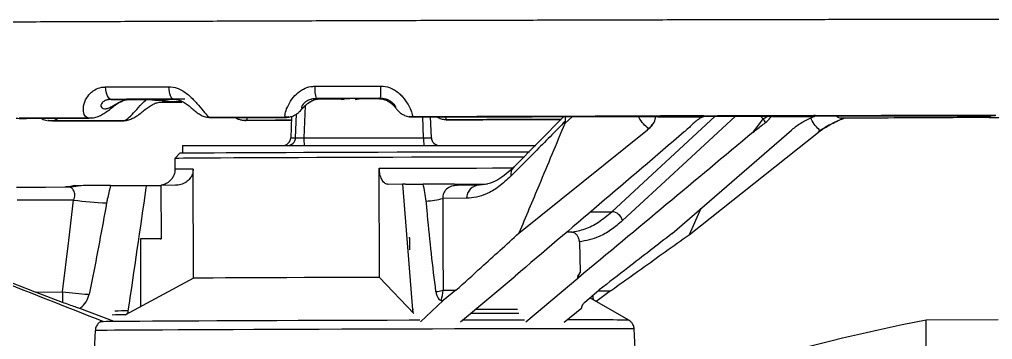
# Model space of a CAD drawing. Header units: millimetres. Extents: x 2451 to 4400, y 944 to 2322.
# Drawn here: x 3766.7 to 3946.4, y 2126.7 to 2185.8 of the extents above; entities that cross this region are included whole.
import ezdxf

# ---------------------------------------------------------------- set-up
doc = ezdxf.new("R2010")
doc.units = ezdxf.units.MM

msp = doc.modelspace()

# ---------------------------------------------------------------- linework, layer by layer
at = {"color": 7, "linetype": 'Continuous', "lineweight": 25}
for p, q in [((3783.661, 2171.053), (3787.084, 2171.046)), ((3790.662, 2171.056), (3791.708, 2170.93)), ((3791.708, 2170.93), (3793.68, 2170.937)), ((3793.68, 2170.937), (3794.728, 2171.071)), ((3794.728, 2171.071), (3795.278, 2171.073)), ((3797.272, 2171.084), (3795.102, 2171.095)), ((3821.495, 2171.186), (3822.374, 2171.17)), ((3825.604, 2171.177), (3826.695, 2171.051)), ((3828.749, 2171.058), (3829.839, 2171.191)), ((3832.986, 2171.204), (3833.412, 2171.224)), ((3819.473, 2169.848), (3819.276, 2163.966)), ((3779.456, 2167.607), (3766.684, 2167.554)), ((3766.776, 2167.545), (3767.072, 2167.543)), ((3779.736, 2167.592), (3767.072, 2167.543)), ((3780.095, 2167.666), (3779.456, 2167.607)), ((3779.736, 2167.592), (3779.519, 2167.597)), ((3779.661, 2167.615), (3779.806, 2167.617)), ((3779.886, 2167.596), (3779.743, 2167.592)), ((3779.806, 2167.617), (3779.913, 2167.619)), ((3802.003, 2167.694), (3801.389, 2167.745)), ((3815.819, 2167.743), (3802.003, 2167.694)), ((3802.045, 2167.683), (3802.173, 2167.673)), ((3815.882, 2167.719), (3802.173, 2167.673)), ((3816.45, 2167.797), (3815.819, 2167.743)), ((3815.882, 2167.719), (3815.832, 2167.732)), ((3815.882, 2167.719), (3816.096, 2167.726)), ((3816.973, 2167.912), (3816.83, 2163.964)), ((3816.974, 2167.912), (3816.831, 2163.966)), ((3817.718, 2163.966), (3817.864, 2168.326)), ((3839.325, 2167.822), (3838.715, 2167.868)), ((3839.321, 2167.811), (3839.3, 2167.793)), ((3841.358, 2163.966), (3841.219, 2167.799)), ((3842.797, 2163.964), (3842.658, 2167.803)), ((3845.207, 2167.352), (3845.817, 2167.306)), ((3845.76, 2167.279), (3845.534, 2167.286)), ((3845.534, 2167.286), (3845.757, 2167.28)), ((3867.26, 2167.873), (3858.012, 2158.533)), ((3868.888, 2167.878), (3867.423, 2166.566)), ((3876.117, 2150.287), (3895.231, 2167.981)), ((3884.059, 2167.079), (3884.257, 2167.917)), ((3884.313, 2167.919), (3884.277, 2167.918)), ((3884.277, 2167.918), (3884.311, 2167.907)), ((3884.31, 2167.908), (3884.312, 2167.92)), ((3884.31, 2167.908), (3884.639, 2167.823)), ((3884.639, 2167.823), (3884.615, 2167.942)), ((3892.72, 2168.013), (3885.498, 2167.996)), ((3885.498, 2167.996), (3885.551, 2167.854)), ((3885.551, 2167.854), (3892.492, 2167.875)), ((3892.492, 2167.875), (3892.72, 2168.013)), ((3893.184, 2167.964), (3892.991, 2167.845)), ((3904.1, 2167.445), (3903.532, 2168)), ((3904.1, 2167.445), (3905.021, 2167.995)), ((3906.004, 2167.876), (3906.016, 2167.994)), ((3906.004, 2167.876), (3913.584, 2167.893)), ((3913.45, 2168.056), (3906.861, 2168.043)), ((3906.861, 2168.043), (3906.872, 2167.918)), ((3906.872, 2167.918), (3913.237, 2167.935)), ((3913.237, 2167.935), (3913.45, 2168.056)), ((3913.789, 2168.011), (3913.584, 2167.893)), ((3918.808, 2167.478), (3919.018, 2167.595)), ((3918.866, 2167.568), (3918.808, 2167.478)), ((3771.992, 2167.144), (3772.569, 2167.086)), ((3772.923, 2167.078), (3772.653, 2167.077)), ((3772.822, 2167.079), (3772.927, 2167.078)), ((3772.923, 2167.078), (3772.822, 2167.079)), ((3772.923, 2167.078), (3785.831, 2167.107)), ((3785.754, 2167.129), (3785.904, 2167.131)), ((3785.982, 2167.111), (3785.831, 2167.107)), ((3785.837, 2167.108), (3785.982, 2167.111)), ((3785.904, 2167.131), (3786.018, 2167.133)), ((3808.237, 2167.199), (3808.41, 2167.184)), ((3808.354, 2167.171), (3808.551, 2167.166)), ((3808.546, 2167.166), (3808.354, 2167.171)), ((3808.516, 2167.193), (3808.523, 2167.193)), ((3808.546, 2167.166), (3816.947, 2167.19)), ((3882.716, 2165.428), (3882.892, 2165.654)), ((3882.716, 2165.428), (3882.916, 2165.589)), ((3884.052, 2167.067), (3884.056, 2167.079)), ((3909.576, 2165.611), (3909.299, 2165.367)), ((3816.831, 2163.966), (3817.718, 2163.966)), ((3819.276, 2163.966), (3841.358, 2163.966)), ((3858.966, 2146.335), (3882.716, 2165.428)), ((3887.294, 2146.29), (3909.299, 2165.367)), ((3890.387, 2146.046), (3914.294, 2164.975)), ((3914.294, 2164.975), (3914.567, 2165.311)), ((3914.294, 2164.975), (3914.591, 2165.214)), ((3796.813, 2162.518), (3796.813, 2161.157)), ((3796.813, 2162.518), (3862.098, 2162.518)), ((3796.427, 2161.146), (3795.43, 2160.143)), ((3795.43, 2160.143), (3795.436, 2158.143)), ((3833.249, 2138.163), (3833.186, 2158.327)), ((3798.882, 2138.017), (3798.818, 2158.182)), ((3776.84, 2154.95), (3776.043, 2154.822)), ((3783.567, 2155.134), (3792.838, 2155.163)), ((3795.535, 2155.171), (3792.838, 2155.163)), ((3792.838, 2155.163), (3792.869, 2145.282)), ((3837.499, 2155.355), (3834.841, 2155.338)), ((3838.021, 2155.356), (3837.499, 2155.355)), ((3837.499, 2155.355), (3839.302, 2132.184)), ((3838.021, 2155.356), (3841.282, 2155.38)), ((3847.602, 2155.175), (3847.065, 2155.082)), ((3851.609, 2155.204), (3847.589, 2155.175)), ((3776.733, 2152.457), (3766.33, 2152.425)), ((3849.296, 2152.781), (3844.926, 2152.75)), ((3892.581, 2150.874), (3890.387, 2146.046)), ((3868.609, 2146.502), (3867.782, 2146.501)), ((3792.869, 2145.282), (3789.073, 2145.27)), ((3789.073, 2145.27), (3789.112, 2132.721)), ((3792.739, 2145.281), (3792.869, 2145.282)), ((3838.793, 2145.48), (3838.656, 2145.479)), ((3838.8, 2143.245), (3838.793, 2145.48)), ((3870.151, 2144.705), (3870.29, 2139.094)), ((3870.29, 2139.094), (3869.968, 2138.66)), ((3798.882, 2138.017), (3786.317, 2131.233)), ((3839.564, 2131.458), (3833.249, 2138.163)), ((3848.19, 2129.953), (3858.278, 2138.411)), ((3858.278, 2138.411), (3858.292, 2138.411)), ((3869.826, 2137.976), (3860.222, 2129.908)), ((3869.826, 2137.976), (3869.973, 2138.089)), ((3769.668, 2135.456), (3774.658, 2135.472)), ((3774.683, 2133.529), (3769.668, 2135.456)), ((3844.958, 2135.773), (3847.345, 2135.791)), ((3847.345, 2135.791), (3844.992, 2133.914)), ((3871.081, 2133.53), (3873.787, 2135.847)), ((3875.877, 2135.681), (3873.449, 2133.821)), ((3873.592, 2135.68), (3875.877, 2135.681)), ((3844.992, 2133.914), (3840.803, 2129.977)), ((3844.615, 2133.908), (3844.992, 2133.914)), ((3879.244, 2130.268), (3872.073, 2134.379)), ((3873.051, 2133.818), (3873.449, 2133.821)), ((3873.449, 2133.821), (3873.265, 2133.695)), ((3784.19, 2130.039), (3777.868, 2132.428)), ((3839.509, 2132.184), (3839.302, 2132.184)), ((3867.296, 2129.877), (3870.596, 2132.533)), ((3781.968, 2130.109), (3781.714, 2129.961)), ((3947.479, 2130.322), (3934.185, 2130.28)), ((3780.721, 2128.33), (3780.48, 2123.422)), ((3880.519, 2123.737), (3880.247, 2128.644))]:
    msp.add_line(p, q, dxfattribs=at)
at = {"color": 7, "linetype": 'Continuous', "lineweight": 25, "flags": 128}
for points in [[(3782.592, 2173.349), (3784.039, 2173.354), (3785.49, 2173.359), (3786.946, 2173.365), (3788.407, 2173.37), (3789.872, 2173.376), (3791.341, 2173.381), (3792.814, 2173.386), (3794.291, 2173.392)], [(3783.661, 2171.053), (3783.49, 2171.094), (3783.323, 2171.215), (3783.163, 2171.413), (3783.014, 2171.683), (3782.88, 2172.021), (3782.763, 2172.417), (3782.666, 2172.863), (3782.592, 2173.349)], [(3795.102, 2171.095), (3794.973, 2171.136), (3794.846, 2171.257), (3794.725, 2171.455), (3794.612, 2171.726), (3794.51, 2172.064), (3794.421, 2172.46), (3794.347, 2172.906), (3794.291, 2173.392)], [(3821.278, 2173.485), (3822.8, 2173.49), (3824.322, 2173.494), (3825.845, 2173.499), (3827.368, 2173.504), (3828.892, 2173.509), (3830.416, 2173.514), (3831.94, 2173.519), (3833.464, 2173.523)], [(3795.102, 2171.095), (3793.658, 2171.09), (3792.217, 2171.085), (3790.78, 2171.08), (3789.348, 2171.074), (3787.919, 2171.069), (3786.495, 2171.064), (3785.076, 2171.058), (3783.661, 2171.053)], [(3794.728, 2171.071), (3794.218, 2171.069), (3793.708, 2171.067), (3793.199, 2171.065), (3792.69, 2171.063), (3792.182, 2171.061), (3791.675, 2171.06), (3791.168, 2171.058), (3790.662, 2171.056)], [(3833.412, 2171.224), (3831.922, 2171.219), (3830.431, 2171.215), (3828.941, 2171.21), (3827.451, 2171.205), (3825.961, 2171.201), (3824.472, 2171.196), (3822.983, 2171.191), (3821.495, 2171.186)], [(3829.839, 2171.191), (3829.31, 2171.189), (3828.78, 2171.187), (3828.251, 2171.186), (3827.721, 2171.184), (3827.192, 2171.182), (3826.663, 2171.18), (3826.134, 2171.179), (3825.604, 2171.177)], [(3792.895, 2170.551), (3792.942, 2170.551), (3794.384, 2170.555), (3795.83, 2170.559), (3796.732, 2170.561)], [(3898.943, 2167.951), (3888.37, 2158.158), (3878.115, 2148.662)], [(3902.248, 2165.009), (3903.285, 2166.373), (3904.1, 2167.445)], [(3859.989, 2160.381), (3859.073, 2160.381), (3856.906, 2160.379), (3854.466, 2160.376), (3851.78, 2160.372), (3848.873, 2160.367), (3845.777, 2160.36), (3842.524, 2160.353), (3839.145, 2160.344), (3835.677, 2160.334), (3832.154, 2160.324), (3828.613, 2160.313), (3825.091, 2160.301), (3821.623, 2160.289), (3818.244, 2160.276), (3814.99, 2160.263), (3811.894, 2160.25), (3808.988, 2160.237), (3806.302, 2160.225), (3803.862, 2160.212), (3801.695, 2160.2), (3799.822, 2160.188), (3798.263, 2160.178), (3797.033, 2160.167), (3796.145, 2160.158), (3795.609, 2160.15), (3795.43, 2160.143)], [(3796.427, 2161.146), (3796.607, 2161.153), (3797.145, 2161.161), (3798.035, 2161.17), (3799.268, 2161.18), (3800.831, 2161.191), (3802.707, 2161.203), (3804.877, 2161.215), (3807.317, 2161.227), (3810.001, 2161.24), (3812.901, 2161.252), (3815.987, 2161.265), (3819.225, 2161.278), (3822.582, 2161.29), (3826.021, 2161.302), (3829.506, 2161.314), (3833.001, 2161.325), (3836.468, 2161.335), (3839.87, 2161.344), (3843.172, 2161.352), (3846.338, 2161.359), (3849.335, 2161.365), (3852.132, 2161.37), (3854.697, 2161.374), (3857.005, 2161.376), (3859.03, 2161.377), (3860.752, 2161.377), (3860.946, 2161.377)], [(3833.186, 2158.327), (3837.024, 2158.338), (3840.781, 2158.348), (3844.41, 2158.357), (3847.867, 2158.365), (3851.11, 2158.371), (3854.097, 2158.376), (3856.794, 2158.379), (3857.863, 2158.38)], [(3766.206, 2154.837), (3771.562, 2154.854), (3775.771, 2154.867)], [(3775.771, 2154.867), (3775.361, 2154.86), (3775.129, 2154.855)], [(3847.052, 2155.402), (3849.571, 2155.409), (3852.045, 2155.414), (3853.173, 2155.417)], [(3774.658, 2135.472), (3775.82, 2144.984), (3776.733, 2152.457)], [(3844.926, 2152.75), (3844.944, 2143.243), (3844.958, 2135.773)], [(3872.284, 2150.279), (3872.896, 2150.28), (3873.979, 2150.283), (3875.053, 2150.285), (3876.117, 2150.287)], [(3869.968, 2138.66), (3869.971, 2138.34), (3869.973, 2138.089)], [(3833.249, 2138.163), (3829.736, 2138.152), (3826.229, 2138.14), (3822.765, 2138.128), (3819.379, 2138.116), (3816.105, 2138.103), (3812.977, 2138.09), (3810.025, 2138.077), (3807.279, 2138.065), (3804.768, 2138.052), (3802.517, 2138.04), (3800.548, 2138.028), (3798.882, 2138.017)], [(3858.955, 2131.503), (3857.018, 2131.499), (3853.793, 2131.493), (3850.412, 2131.486), (3850.086, 2131.485)], [(3858.714, 2132.228), (3856.77, 2132.225), (3853.546, 2132.218), (3850.942, 2132.213)], [(3830.479, 2130.206), (3826.343, 2130.193), (3822.237, 2130.179), (3818.191, 2130.164), (3814.233, 2130.15), (3810.392, 2130.135), (3806.696, 2130.12), (3803.171, 2130.104), (3799.843, 2130.089), (3796.736, 2130.074), (3793.872, 2130.06), (3791.272, 2130.046), (3788.954, 2130.032), (3786.935, 2130.019), (3785.23, 2130.006), (3783.851, 2129.995), (3782.808, 2129.984), (3782.108, 2129.974), (3781.757, 2129.965), (3781.714, 2129.961)], [(3840.649, 2130.236), (3838.72, 2130.231), (3834.614, 2130.219), (3830.479, 2130.206)], [(3859.993, 2130.28), (3857.786, 2130.276), (3854.261, 2130.269), (3850.565, 2130.261), (3848.592, 2130.257)], [(3934.201, 2125.015), (3934.196, 2126.753), (3934.191, 2128.15), (3934.188, 2129.199), (3934.186, 2129.897), (3934.185, 2130.241), (3934.185, 2130.28)], [(3830.484, 2128.581), (3826.264, 2128.567), (3822.074, 2128.553), (3817.945, 2128.538), (3813.906, 2128.523), (3809.987, 2128.508), (3806.215, 2128.492), (3802.618, 2128.477), (3799.222, 2128.461), (3796.051, 2128.446), (3793.128, 2128.431), (3790.475, 2128.417), (3788.11, 2128.403), (3786.05, 2128.389), (3784.31, 2128.377), (3782.903, 2128.365), (3781.838, 2128.354), (3781.124, 2128.344), (3780.766, 2128.335), (3780.721, 2128.33)], [(3880.247, 2128.644), (3880.202, 2128.648), (3879.844, 2128.654), (3879.13, 2128.66), (3878.065, 2128.664), (3876.658, 2128.667), (3874.918, 2128.669), (3872.858, 2128.67), (3870.493, 2128.669), (3867.839, 2128.666), (3864.917, 2128.663), (3861.746, 2128.658), (3858.35, 2128.652), (3854.753, 2128.645), (3850.981, 2128.637), (3847.062, 2128.627), (3843.023, 2128.617), (3838.894, 2128.606), (3834.704, 2128.594), (3830.484, 2128.581)]]:
    msp.add_lwpolyline(points, dxfattribs=at)
at = {"color": 7, "linetype": 'Continuous', "lineweight": 25}
for centre, radius, start, end in [((3829.197, 2173.073), 7.93, 177.02167, 193.76212), ((3805.782, 2172.993), 27.687, 356.33674, 1.09761), ((3906.065, 2168.131), 2.081, 199.23424, 221.42629), ((3884.611, 2166.246), 1.818, 199.01616, 201.19514), ((3815.332, 2164.018), 1.499, 270.02192, 358.02403), ((3816.22, 2164.018), 1.499, 270.02192, 358.02403), ((3828.248, 2163.613), 8.979, 177.74692, 187.00238), ((3850.33, 2163.613), 8.979, 177.74692, 187.00238), ((3844.294, 2164.018), 1.499, 181.97597, 269.97808), ((3912.956, 2164.849), 1.676, 12.57601, 16.01971), ((3859.425, 2157.194), 1.947, 136.56248, 189.56624), ((3798.674, 2023.417), 134.765, 89.93881, 91.37684), ((3775.75, 2162.003), 7.136, 270.16394, 284.82777), ((3777.513, 2140.669), 14.435, 89.74543, 92.98767), ((3847.629, 2156.018), 0.843, 226.86589, 268.18489), ((3851.74, 2152.763), 2.444, 92.80933, 179.5764), ((3786.464, 2226.444), 74.624, 262.5075, 267.20047), ((3840.927, 2168.382), 16.136, 273.24429, 284.35077), ((3876.043, 2148.156), 2.132, 13.71892, 88.03109), ((3912.227, 2136.254), 137.571, 180.32599, 181.13508), ((3837.704, 2136.146), 7.264, 342.05576, 357.06186), ((3880.359, 2136.071), 7.896, 189.04813, 195.2397), ((3786.828, 2045.193), 86.769, 89.99688, 91.65183), ((3786.334, 2044.05), 87.183, 90.01115, 91.63976), ((4015.275, 1721.5), 416.745, 101.22027, 111.15509), ((3871.862, 1282.702), 847.598, 89.500971, 90.271101)]:
    msp.add_arc(centre, radius, start, end, dxfattribs=at)
for centre, major_axis, ratio, start_param, end_param in [((3819.22, 2164.018), (1.503, 0.05), 0.0360849, 3.1792312, 4.7488095), ((3841.294, 2164.018), (1.503, -0.055), 0.033278, 4.7560801, 6.3256584)]:
    msp.add_ellipse(centre, major_axis=major_axis, ratio=ratio, start_param=start_param, end_param=end_param, dxfattribs=at)
for points, knots in [([(3960.663, 2185.819), (3960.031, 2185.819), (3958.47, 2185.821), (3955.652, 2185.822), (3952.262, 2185.822), (3948.592, 2185.821), (3944.665, 2185.819), (3940.487, 2185.816), (3936.065, 2185.812), (3931.412, 2185.806), (3926.535, 2185.799), (3921.447, 2185.792), (3916.159, 2185.783), (3910.681, 2185.773), (3905.027, 2185.762), (3899.209, 2185.75), (3893.239, 2185.737), (3887.131, 2185.723), (3880.899, 2185.708), (3874.555, 2185.692), (3868.115, 2185.675), (3861.592, 2185.658), (3855.001, 2185.64), (3848.356, 2185.621), (3841.673, 2185.601), (3834.965, 2185.58), (3828.248, 2185.559), (3821.536, 2185.538), (3814.845, 2185.515), (3808.189, 2185.493), (3801.583, 2185.47), (3795.042, 2185.446), (3788.579, 2185.422), (3782.21, 2185.398), (3775.948, 2185.374), (3769.808, 2185.35), (3763.802, 2185.325), (3757.945, 2185.301), (3752.248, 2185.276), (3746.725, 2185.251), (3741.388, 2185.227), (3736.249, 2185.203), (3731.319, 2185.178), (3726.608, 2185.155), (3722.128, 2185.131), (3717.888, 2185.108), (3713.897, 2185.085), (3710.164, 2185.063), (3706.698, 2185.041), (3703.505, 2185.02), (3700.593, 2184.999), (3697.968, 2184.98), (3695.635, 2184.96), (3693.598, 2184.942), (3691.861, 2184.924), (3690.423, 2184.907), (3689.285, 2184.891), (3688.412, 2184.873), (3687.98, 2184.862), (3687.557, 2184.84), (3687.22, 2184.813), (3686.801, 2184.762), (3686.283, 2184.674), (3685.569, 2184.502), (3684.684, 2184.198), (3683.678, 2183.715), (3682.629, 2183.025), (3681.608, 2182.112), (3680.683, 2180.972), (3679.931, 2179.636), (3679.411, 2178.155), (3679.15, 2176.544), (3679.192, 2174.897), (3679.534, 2173.314), (3680.107, 2171.909), (3680.855, 2170.695), (3681.726, 2169.675), (3682.672, 2168.848), (3683.642, 2168.209), (3684.584, 2167.746), (3685.43, 2167.44), (3686.135, 2167.257), (3686.664, 2167.158), (3686.96, 2167.117), (3687.057, 2167.107), (3687.075, 2167.106)], [0, 0, 0, 0, 0.0110684, 0.0273711, 0.0436679, 0.0599607, 0.0762506, 0.0925385, 0.1088249, 0.12511, 0.1413943, 0.1576779, 0.1739609, 0.1902435, 0.2065257, 0.2228075, 0.2390892, 0.2553706, 0.2716519, 0.287933, 0.304214, 0.320495, 0.3367758, 0.3530566, 0.3693373, 0.3856181, 0.4018988, 0.4181795, 0.4344602, 0.4507409, 0.4670217, 0.4833025, 0.4995834, 0.5158643, 0.5321454, 0.5484266, 0.5647079, 0.5809894, 0.5972711, 0.613553, 0.6298353, 0.6461179, 0.662401, 0.6786847, 0.694969, 0.7112543, 0.7275406, 0.7438285, 0.7601184, 0.7764109, 0.7927073, 0.8090091, 0.8253193, 0.8416426, 0.8579882, 0.874375, 0.8908477, 0.9075372, 0.9250134, 0.9304388, 0.9336287, 0.9354293, 0.9371416, 0.9389823, 0.9413668, 0.9441481, 0.9471667, 0.9505105, 0.9540906, 0.9578127, 0.9616135, 0.9654544, 0.9696284, 0.9735231, 0.9771757, 0.9806185, 0.9838633, 0.9869091, 0.9897422, 0.9923293, 0.9945963, 0.9964557, 0.998026, 0.9996193, 1, 1, 1, 1]), ([(3779.456, 2167.607), (3779.336, 2167.647), (3778.962, 2167.771), (3778.534, 2168.456), (3778.472, 2169.779), (3778.99, 2171.232), (3779.827, 2172.258), (3780.774, 2172.937), (3781.654, 2173.294), (3782.354, 2173.335), (3782.592, 2173.349)], [0, 0, 0, 0, 0.0880306, 0.2748876, 0.4633822, 0.6333103, 0.7648871, 0.8297336, 0.9421013, 1, 1, 1, 1]), ([(3794.291, 2173.392), (3794.826, 2173.337), (3795.558, 2173.262), (3796.888, 2172.681), (3797.763, 2172.054), (3798.887, 2171.023), (3799.913, 2169.857), (3800.957, 2168.539), (3801.618, 2167.861), (3801.912, 2167.733), (3802.003, 2167.694)], [0, 0, 0, 0, 0.1248875, 0.1708193, 0.3322837, 0.3676705, 0.5383622, 0.7277038, 0.9154005, 1, 1, 1, 1]), ([(3815.819, 2167.743), (3815.799, 2167.783), (3815.736, 2167.913), (3815.812, 2168.59), (3816.276, 2169.914), (3817.174, 2171.369), (3818.226, 2172.394), (3819.317, 2173.074), (3820.285, 2173.43), (3821.026, 2173.471), (3821.278, 2173.485)], [0, 0, 0, 0, 0.0824049, 0.2704144, 0.4600715, 0.6310477, 0.7634363, 0.8286829, 0.9417441, 1, 1, 1, 1]), ([(3833.464, 2173.523), (3834.009, 2173.468), (3834.756, 2173.393), (3836.054, 2172.812), (3836.865, 2172.183), (3837.828, 2171.152), (3838.609, 2169.984), (3839.169, 2168.665), (3839.335, 2167.995), (3839.327, 2167.862), (3839.325, 2167.822)], [0, 0, 0, 0, 0.1256744, 0.1718955, 0.3343775, 0.3699869, 0.5417546, 0.7322897, 0.9211696, 1, 1, 1, 1]), ([(3780.177, 2167.623), (3780.482, 2167.682), (3781.092, 2167.799), (3781.915, 2168.18), (3782.756, 2168.706), (3783.552, 2169.326), (3784.393, 2169.979), (3785.189, 2170.503), (3785.959, 2170.856), (3786.586, 2171.03), (3786.93, 2171.027), (3787.065, 2171.025)], [0, 0, 0, 0, 0.1163413, 0.2329851, 0.3637291, 0.5299073, 0.6552032, 0.7646515, 0.8529311, 0.9421255, 1, 1, 1, 1]), ([(3783.661, 2171.053), (3783.401, 2171.034), (3783.064, 2171.01), (3782.563, 2170.847), (3782.24, 2170.669), (3781.897, 2170.349), (3781.718, 2169.951), (3781.833, 2169.564), (3782.17, 2169.332), (3782.657, 2169.294), (3783.239, 2169.459), (3783.884, 2169.793), (3784.595, 2170.227), (3785.395, 2170.662), (3786.246, 2170.984), (3786.814, 2171.026), (3787.084, 2171.046)], [0, 0, 0, 0, 0.0591805, 0.0764019, 0.1316892, 0.1593134, 0.2338187, 0.3263032, 0.4272087, 0.5354068, 0.6422179, 0.7354441, 0.8101945, 0.8743386, 0.9403152, 1, 1, 1, 1]), ([(3785.837, 2167.108), (3785.895, 2167.117), (3786.226, 2167.17), (3786.926, 2167.619), (3788.039, 2168.774), (3789.098, 2170.047), (3789.913, 2170.787), (3790.208, 2171.054)], [0, 0, 0, 0, 0.0608204, 0.3478166, 0.619718, 0.8623942, 1, 1, 1, 1]), ([(3787.084, 2171.046), (3787.088, 2171.046), (3787.818, 2171.048), (3788.993, 2171.051), (3790.236, 2171.054), (3790.662, 2171.056)], [0, 0, 0, 0, 0.0030294, 0.6583674, 1, 1, 1, 1]), ([(3795.146, 2171.088), (3795.386, 2171.074), (3795.867, 2171.045), (3796.632, 2170.772), (3797.403, 2170.346), (3798.138, 2169.781), (3798.813, 2169.184), (3799.468, 2168.622), (3800.226, 2168.138), (3800.906, 2167.83), (3801.336, 2167.773), (3801.475, 2167.755)], [0, 0, 0, 0, 0.0919755, 0.1847131, 0.2784811, 0.4017715, 0.5535406, 0.7090815, 0.8388009, 0.9480409, 1, 1, 1, 1]), ([(3821.495, 2171.186), (3821.219, 2171.167), (3820.862, 2171.143), (3820.296, 2170.98), (3819.906, 2170.803), (3819.428, 2170.482), (3819.043, 2170.083), (3818.844, 2169.696), (3818.821, 2169.463), (3818.93, 2169.423), (3819.154, 2169.587), (3819.502, 2169.92), (3820.002, 2170.352), (3820.688, 2170.787), (3821.508, 2171.108), (3822.095, 2171.15), (3822.374, 2171.17)], [0, 0, 0, 0, 0.0591802, 0.0764017, 0.1316885, 0.159313, 0.2338179, 0.3263018, 0.4272068, 0.5354045, 0.6422156, 0.7354423, 0.8101932, 0.8743378, 0.9403148, 1, 1, 1, 1]), ([(3820.44, 2170.61), (3820.459, 2170.623), (3820.655, 2170.762), (3821.189, 2170.983), (3821.839, 2171.167), (3822.243, 2171.148), (3822.376, 2171.142)], [0, 0, 0, 0, 0.0403713, 0.4159525, 0.8081357, 1, 1, 1, 1]), ([(3822.374, 2171.17), (3822.377, 2171.17), (3822.989, 2171.171), (3823.992, 2171.173), (3825.193, 2171.176), (3825.604, 2171.177)], [0, 0, 0, 0, 0.00302903, 0.65829657, 1, 1, 1, 1]), ([(3829.839, 2171.191), (3830.245, 2171.192), (3831.431, 2171.196), (3832.397, 2171.201), (3832.983, 2171.204), (3832.986, 2171.204)], [0, 0, 0, 0, 0.3417034, 0.996971, 1, 1, 1, 1]), ([(3832.983, 2171.195), (3833.28, 2171.179), (3833.855, 2171.146), (3834.639, 2170.838), (3835.308, 2170.416), (3835.813, 2169.943), (3836.108, 2169.592), (3836.332, 2169.313), (3836.51, 2169.096), (3836.801, 2168.783), (3837.245, 2168.407), (3837.888, 2168.058), (3838.459, 2167.846), (3838.813, 2167.838), (3838.874, 2167.836)], [0, 0, 0, 0, 0.096179, 0.1865215, 0.2770214, 0.3939236, 0.5306153, 0.620244, 0.6871192, 0.7365066, 0.8056633, 0.88438, 0.979799, 1, 1, 1, 1]), ([(3832.986, 2171.204), (3833.264, 2171.186), (3833.846, 2171.149), (3834.385, 2170.938), (3834.872, 2170.697), (3835.326, 2170.4), (3835.788, 2169.972), (3836.084, 2169.641), (3836.244, 2169.478), (3836.286, 2169.518), (3836.199, 2169.751), (3835.942, 2170.137), (3835.459, 2170.599), (3834.9, 2170.909), (3834.444, 2171.087), (3834.202, 2171.12), (3834.072, 2171.138)], [0, 0, 0, 0, 0.0627114, 0.1311636, 0.1320482, 0.1994452, 0.2779862, 0.3759398, 0.4881667, 0.6018504, 0.7078716, 0.8050447, 0.8833272, 0.94487, 0.9704006, 1, 1, 1, 1]), ([(3834.072, 2171.138), (3833.921, 2171.173), (3833.705, 2171.223), (3833.48, 2171.224), (3833.412, 2171.224)], [0, 0, 0, 0, 0.6983222, 1, 1, 1, 1]), ([(3786.018, 2167.133), (3786.097, 2167.132), (3786.481, 2167.13), (3787.126, 2167.323), (3787.898, 2167.659), (3788.647, 2168.14), (3789.366, 2168.71), (3790.116, 2169.324), (3790.869, 2169.865), (3791.618, 2170.269), (3792.355, 2170.523), (3792.808, 2170.55), (3793.034, 2170.564)], [0, 0, 0, 0, 0.0281409, 0.1359295, 0.2424381, 0.357224, 0.5055858, 0.6363107, 0.7390645, 0.8283304, 0.9141316, 1, 1, 1, 1]), ([(3796.576, 2170.584), (3796.158, 2170.582), (3794.923, 2170.578), (3793.779, 2170.574), (3793.065, 2170.571), (3793.062, 2170.571)], [0, 0, 0, 0, 0.338079, 0.9969543, 1, 1, 1, 1]), ([(3816.29, 2167.767), (3816.428, 2167.779), (3816.808, 2167.814), (3817.37, 2168.03), (3817.924, 2168.341), (3818.337, 2168.672), (3818.641, 2168.966), (3818.957, 2169.309), (3819.303, 2169.691), (3819.777, 2170.172), (3820.235, 2170.475), (3820.44, 2170.61)], [0, 0, 0, 0, 0.0606613, 0.1677702, 0.265761, 0.3519955, 0.4356854, 0.5432228, 0.7251305, 0.8771899, 1, 1, 1, 1]), ([(3766.122, 2167.611), (3766.322, 2167.58), (3766.547, 2167.545), (3766.752, 2167.545), (3766.776, 2167.545)], [0, 0, 0, 0, 0.8864466, 1, 1, 1, 1]), ([(3766.776, 2167.545), (3767.901, 2167.549), (3772.067, 2167.567), (3776.375, 2167.584), (3779.519, 2167.597)], [0, 0, 0, 0, 0.2701139, 1, 1, 1, 1]), ([(3770.66, 2167.571), (3770.736, 2167.53), (3771.103, 2167.339), (3771.528, 2167.244), (3771.863, 2167.169)], [0, 0, 0, 0, 0.2097277, 1, 1, 1, 1]), ([(3773.752, 2167.569), (3773.561, 2167.372), (3773.322, 2167.126), (3772.994, 2167.086), (3772.927, 2167.078)], [0, 0, 0, 0, 0.7989556, 1, 1, 1, 1]), ([(3779.519, 2167.597), (3779.698, 2167.607), (3779.903, 2167.618), (3780.072, 2167.661), (3780.095, 2167.666)], [0, 0, 0, 0, 0.8689721, 1, 1, 1, 1]), ([(3801.389, 2167.745), (3801.59, 2167.716), (3801.81, 2167.683), (3802.026, 2167.683), (3802.045, 2167.683)], [0, 0, 0, 0, 0.9110663, 1, 1, 1, 1]), ([(3801.475, 2167.755), (3801.634, 2167.715), (3801.869, 2167.656), (3802.119, 2167.686), (3802.2, 2167.696)], [0, 0, 0, 0, 0.673998, 1, 1, 1, 1]), ([(3802.045, 2167.683), (3806.613, 2167.699), (3811.194, 2167.716), (3815.819, 2167.732), (3815.832, 2167.732)], [0, 0, 0, 0, 0.99729135, 1, 1, 1, 1]), ([(3806.552, 2167.71), (3806.741, 2167.603), (3807.091, 2167.404), (3807.526, 2167.31), (3807.726, 2167.266)], [0, 0, 0, 0, 0.5403398, 1, 1, 1, 1]), ([(3807.726, 2167.266), (3807.804, 2167.243), (3808.053, 2167.167), (3808.328, 2167.182), (3808.516, 2167.193)], [0, 0, 0, 0, 0.3137484, 1, 1, 1, 1]), ([(3808.794, 2167.695), (3808.763, 2167.483), (3808.723, 2167.209), (3808.583, 2167.174), (3808.551, 2167.166)], [0, 0, 0, 0, 0.7733206, 1, 1, 1, 1]), ([(3815.832, 2167.732), (3816.023, 2167.742), (3816.237, 2167.753), (3816.43, 2167.793), (3816.45, 2167.797)], [0, 0, 0, 0, 0.894934, 1, 1, 1, 1]), ([(3838.715, 2167.868), (3838.904, 2167.84), (3839.103, 2167.811), (3839.31, 2167.811), (3839.321, 2167.811)], [0, 0, 0, 0, 0.9502399, 1, 1, 1, 1]), ([(3884.277, 2167.918), (3881.313, 2167.91), (3875.506, 2167.896), (3866.609, 2167.872), (3857.658, 2167.847), (3848.544, 2167.821), (3842.381, 2167.803), (3839.3, 2167.793)], [0, 0, 0, 0, 0.2053502, 0.4023547, 0.5993593, 0.7996797, 1, 1, 1, 1]), ([(3839.321, 2167.811), (3839.403, 2167.811), (3843.433, 2167.824), (3851.421, 2167.849), (3862.915, 2167.883), (3874.044, 2167.915), (3881.084, 2167.933), (3884.615, 2167.942)], [0, 0, 0, 0, 0.0053247, 0.2598328, 0.5161069, 0.7573028, 1, 1, 1, 1]), ([(3884.742, 2167.954), (3881.298, 2167.945), (3874.411, 2167.927), (3863.651, 2167.897), (3852.628, 2167.864), (3844.447, 2167.839), (3840.005, 2167.825), (3839.325, 2167.822)], [0, 0, 0, 0, 0.236148, 0.472296, 0.7142868, 0.9562775, 1, 1, 1, 1]), ([(3840.839, 2167.798), (3844.427, 2167.809), (3850.975, 2167.828), (3860.381, 2167.855), (3868.765, 2167.878), (3876.749, 2167.898), (3881.752, 2167.911), (3884.257, 2167.917)], [0, 0, 0, 0, 0.2415239, 0.4407603, 0.6407778, 0.8201044, 1, 1, 1, 1]), ([(3843.842, 2167.837), (3843.964, 2167.762), (3844.301, 2167.557), (3844.819, 2167.364), (3845.208, 2167.339), (3845.33, 2167.331)], [0, 0, 0, 0, 0.28219383, 0.77503555, 1, 1, 1, 1]), ([(3845.285, 2167.811), (3845.432, 2167.599), (3845.631, 2167.311), (3845.731, 2167.286), (3845.757, 2167.28)], [0, 0, 0, 0, 0.7375744, 1, 1, 1, 1]), ([(3866.744, 2167.353), (3866.556, 2167.352), (3863.515, 2167.341), (3857.476, 2167.319), (3850.647, 2167.296), (3846.72, 2167.283), (3845.757, 2167.28)], [0, 0, 0, 0, 0.0275416, 0.4448303, 0.8637551, 1, 1, 1, 1]), ([(3845.76, 2167.279), (3847.088, 2167.284), (3851.877, 2167.3), (3858.917, 2167.324), (3864.518, 2167.345), (3866.745, 2167.353)], [0, 0, 0, 0, 0.1877882, 0.677014, 1, 1, 1, 1]), ([(3867.594, 2167.908), (3867.582, 2167.878), (3867.474, 2167.604), (3867.498, 2167.276), (3867.519, 2166.984)], [0, 0, 0, 0, 0.1099377, 1, 1, 1, 1]), ([(3882.892, 2165.654), (3882.247, 2166.212), (3881.564, 2166.802), (3881.09, 2167.886), (3881.065, 2167.945)], [0, 0, 0, 0, 0.9458942, 1, 1, 1, 1]), ([(3884.615, 2167.942), (3884.555, 2167.937), (3884.443, 2167.927), (3884.353, 2167.921), (3884.312, 2167.919)], [0, 0, 0, 0, 0.5425734, 1, 1, 1, 1]), ([(3884.639, 2167.823), (3884.949, 2167.824), (3887.768, 2167.832), (3890.531, 2167.839), (3892.991, 2167.845)], [0, 0, 0, 0, 0.1096151, 1, 1, 1, 1]), ([(3885.498, 2167.996), (3885.412, 2167.995), (3885.241, 2167.993), (3884.975, 2167.976), (3884.817, 2167.961), (3884.746, 2167.955), (3884.742, 2167.954)], [0, 0, 0, 0, 0.3372236, 0.6766903, 0.9820291, 1, 1, 1, 1]), ([(3884.742, 2167.954), (3884.85, 2167.93), (3885.124, 2167.868), (3885.39, 2167.859), (3885.551, 2167.854)], [0, 0, 0, 0, 0.3954754, 1, 1, 1, 1]), ([(3893.109, 2167.938), (3892.76, 2167.745), (3892.054, 2167.355), (3891.573, 2166.948), (3891.329, 2166.742)], [0, 0, 0, 0, 0.4943982, 1, 1, 1, 1]), ([(3892.492, 2167.875), (3892.632, 2167.881), (3892.879, 2167.89), (3893.082, 2167.95), (3893.17, 2167.976)], [0, 0, 0, 0, 0.5695891, 1, 1, 1, 1]), ([(3893.17, 2167.976), (3893.154, 2167.981), (3893.118, 2167.993), (3892.978, 2168.009), (3892.823, 2168.013), (3892.735, 2168.013), (3892.72, 2168.013)], [0, 0, 0, 0, 0.26877191, 0.61978527, 0.93394694, 1, 1, 1, 1]), ([(3892.991, 2167.845), (3893.025, 2167.86), (3893.063, 2167.878), (3893.082, 2167.9), (3893.084, 2167.903)], [0, 0, 0, 0, 0.8717125, 1, 1, 1, 1]), ([(3893.109, 2167.938), (3895.23, 2167.943), (3899.478, 2167.953), (3903.557, 2167.961), (3905.599, 2167.966)], [0, 0, 0, 0, 0.499379, 1, 1, 1, 1]), ([(3905.617, 2167.966), (3903.578, 2167.962), (3899.496, 2167.953), (3895.245, 2167.944), (3893.117, 2167.939)], [0, 0, 0, 0, 0.4993771, 1, 1, 1, 1]), ([(3893.117, 2167.939), (3893.122, 2167.939), (3893.164, 2167.944), (3893.175, 2167.955), (3893.184, 2167.964)], [0, 0, 0, 0, 0.1361429, 1, 1, 1, 1]), ([(3906.152, 2168.006), (3904.036, 2168.001), (3899.8, 2167.992), (3895.382, 2167.981), (3893.17, 2167.976)], [0, 0, 0, 0, 0.4993344, 1, 1, 1, 1]), ([(3893.184, 2167.964), (3895.364, 2167.969), (3899.731, 2167.98), (3903.919, 2167.989), (3906.016, 2167.994)], [0, 0, 0, 0, 0.4993488, 1, 1, 1, 1]), ([(3904.504, 2166.754), (3904.834, 2167.046), (3905.299, 2167.459), (3905.532, 2167.852), (3905.599, 2167.966)], [0, 0, 0, 0, 0.7104184, 1, 1, 1, 1]), ([(3906.016, 2167.994), (3905.928, 2167.987), (3905.784, 2167.975), (3905.663, 2167.969), (3905.617, 2167.966)], [0, 0, 0, 0, 0.6152189, 1, 1, 1, 1]), ([(3905.617, 2167.966), (3905.743, 2167.934), (3905.871, 2167.901), (3906.004, 2167.877), (3906.004, 2167.876)], [0, 0, 0, 0, 0.9958126, 1, 1, 1, 1]), ([(3906.861, 2168.043), (3906.781, 2168.042), (3906.621, 2168.04), (3906.365, 2168.024), (3906.215, 2168.011), (3906.152, 2168.006)], [0, 0, 0, 0, 0.3631012, 0.7286878, 1, 1, 1, 1]), ([(3906.152, 2168.006), (3906.251, 2167.984), (3906.5, 2167.93), (3906.732, 2167.922), (3906.872, 2167.918)], [0, 0, 0, 0, 0.3958954, 1, 1, 1, 1]), ([(3913.23, 2167.766), (3912.543, 2167.434), (3911.089, 2166.731), (3910.098, 2165.998), (3909.576, 2165.611)], [0, 0, 0, 0, 0.47250817, 1, 1, 1, 1]), ([(3914.567, 2165.311), (3913.966, 2165.873), (3913.333, 2166.464), (3912.926, 2167.545), (3912.905, 2167.599)], [0, 0, 0, 0, 0.9502721, 1, 1, 1, 1]), ([(3913.237, 2167.935), (3913.355, 2167.94), (3913.561, 2167.948), (3913.723, 2168), (3913.792, 2168.022)], [0, 0, 0, 0, 0.5731343, 1, 1, 1, 1]), ([(3913.792, 2168.022), (3913.79, 2168.023), (3913.783, 2168.032), (3913.729, 2168.046), (3913.598, 2168.055), (3913.49, 2168.055), (3913.45, 2168.056)], [0, 0, 0, 0, 0.0879745, 0.4367096, 0.7861811, 1, 1, 1, 1]), ([(3913.653, 2167.982), (3914.724, 2167.984), (3918.205, 2167.991), (3923.882, 2168.001), (3930.465, 2168.011), (3936.195, 2168.019), (3939.524, 2168.023), (3940.961, 2168.024)], [0, 0, 0, 0, 0.1060467, 0.3446078, 0.5841048, 0.8206023, 1, 1, 1, 1]), ([(3940.893, 2168.024), (3939.552, 2168.023), (3936.381, 2168.019), (3930.909, 2168.012), (3924.559, 2168.002), (3918.758, 2167.992), (3915.039, 2167.985), (3913.661, 2167.983)], [0, 0, 0, 0, 0.1682541, 0.3975565, 0.6302285, 0.8629006, 1, 1, 1, 1]), ([(3913.789, 2168.011), (3915.885, 2168.015), (3920.081, 2168.023), (3927.089, 2168.036), (3934.697, 2168.048), (3941.601, 2168.057), (3945.466, 2168.06), (3946.936, 2168.062)], [0, 0, 0, 0, 0.1665134, 0.3335205, 0.5873875, 0.8430166, 1, 1, 1, 1]), ([(3947.018, 2168.072), (3944.183, 2168.069), (3938.484, 2168.064), (3929.68, 2168.051), (3921.409, 2168.037), (3916.335, 2168.027), (3913.792, 2168.022)], [0, 0, 0, 0, 0.2970422, 0.5969281, 0.7980268, 1, 1, 1, 1]), ([(3914.567, 2165.311), (3915.015, 2165.612), (3915.948, 2166.236), (3917.534, 2166.955), (3918.533, 2167.421), (3918.85, 2167.568)], [0, 0, 0, 0, 0.3877953, 0.80600492, 1, 1, 1, 1]), ([(3914.591, 2165.214), (3915.169, 2165.606), (3916.346, 2166.407), (3918.009, 2167.176), (3918.857, 2167.568)], [0, 0, 0, 0, 0.4901607, 1, 1, 1, 1]), ([(3918.852, 2167.567), (3918.435, 2167.551), (3917.993, 2167.533), (3917.629, 2167.966), (3917.609, 2167.99)], [0, 0, 0, 0, 0.9445287, 1, 1, 1, 1]), ([(3946.078, 2167.71), (3944.28, 2167.699), (3940.68, 2167.679), (3934.699, 2167.647), (3927.558, 2167.61), (3922.052, 2167.583), (3918.857, 2167.568)], [0, 0, 0, 0, 0.2273243, 0.4550912, 0.6837518, 1, 1, 1, 1]), ([(3940.695, 2168.016), (3941.879, 2168.017), (3943.793, 2168.019), (3945.539, 2168.02), (3946.206, 2168.02)], [0, 0, 0, 0, 0.6180929, 1, 1, 1, 1]), ([(3945.805, 2167.702), (3946.634, 2167.707), (3948.08, 2167.715), (3949.386, 2167.723), (3949.943, 2167.727)], [0, 0, 0, 0, 0.57339965, 1, 1, 1, 1]), ([(3772.653, 2167.077), (3772.466, 2167.086), (3772.248, 2167.096), (3772.023, 2167.138), (3771.992, 2167.144)], [0, 0, 0, 0, 0.8601109, 1, 1, 1, 1]), ([(3785.837, 2167.108), (3783.407, 2167.102), (3779.044, 2167.091), (3774.806, 2167.082), (3772.927, 2167.078)], [0, 0, 0, 0, 0.5569482, 1, 1, 1, 1]), ([(3816.947, 2167.19), (3815.645, 2167.187), (3812.833, 2167.178), (3810.047, 2167.171), (3808.551, 2167.166)], [0, 0, 0, 0, 0.4631032, 1, 1, 1, 1]), ([(3867.519, 2166.984), (3865.651, 2165.095), (3862.314, 2161.721), (3858.974, 2158.352), (3857.505, 2156.87)], [0, 0, 0, 0, 0.56, 1, 1, 1, 1]), ([(3867.423, 2166.566), (3865.846, 2162.786), (3863.03, 2156.037), (3860.207, 2149.3), (3858.966, 2146.335)], [0, 0, 0, 0, 0.55999806, 1, 1, 1, 1]), ([(3867.423, 2166.566), (3867.453, 2166.642), (3867.494, 2166.744), (3867.52, 2166.885), (3867.523, 2166.946), (3867.52, 2166.972), (3867.519, 2166.984)], [0, 0, 0, 0, 0.6196275, 0.8294119, 0.9175065, 1, 1, 1, 1]), ([(3882.892, 2165.654), (3883.218, 2165.956), (3883.739, 2166.44), (3883.966, 2166.897), (3884.051, 2167.068)], [0, 0, 0, 0, 0.6248692, 1, 1, 1, 1]), ([(3882.916, 2165.589), (3883.314, 2165.982), (3883.817, 2166.481), (3884.011, 2166.965), (3884.052, 2167.067)], [0, 0, 0, 0, 0.7895341, 1, 1, 1, 1]), ([(3891.329, 2166.742), (3890.863, 2166.282), (3890.288, 2165.714), (3889.628, 2165.146), (3889.503, 2165.039)], [0, 0, 0, 0, 0.8106117, 1, 1, 1, 1]), ([(3902.248, 2165.009), (3902.806, 2165.462), (3903.521, 2166.044), (3904.326, 2166.625), (3904.504, 2166.754)], [0, 0, 0, 0, 0.7792531, 1, 1, 1, 1]), ([(3889.503, 2165.039), (3884.266, 2160.565), (3873.864, 2151.68), (3863.459, 2142.813), (3858.292, 2138.411)], [0, 0, 0, 0, 0.50351983, 1, 1, 1, 1]), ([(3902.248, 2165.009), (3896.894, 2160.54), (3886.137, 2151.559), (3875.377, 2142.593), (3869.973, 2138.089)], [0, 0, 0, 0, 0.4976728, 1, 1, 1, 1]), ([(3834.841, 2155.338), (3834.643, 2155.375), (3834.246, 2155.449), (3833.721, 2156.046), (3833.348, 2156.909), (3833.2, 2157.733), (3833.189, 2158.202), (3833.186, 2158.327)], [0, 0, 0, 0, 0.2409734, 0.4822257, 0.713676, 0.9238009, 1, 1, 1, 1]), ([(3858.012, 2158.533), (3857.554, 2158.098), (3856.571, 2157.164), (3854.978, 2156.099), (3853.164, 2155.291), (3851.883, 2155.207), (3851.205, 2155.162)], [0, 0, 0, 0, 0.2045856, 0.4385601, 0.7029249, 1, 1, 1, 1]), ([(3795.404, 2158.136), (3795.413, 2158.032), (3795.448, 2157.624), (3795.235, 2156.971), (3794.844, 2156.293), (3794.368, 2155.81), (3793.884, 2155.488), (3793.439, 2155.295), (3793.091, 2155.201), (3792.894, 2155.168), (3792.839, 2155.161), (3792.825, 2155.159)], [0, 0, 0, 0, 0.0700215, 0.2747893, 0.4471165, 0.5971354, 0.7274898, 0.8377737, 0.9247615, 0.9796527, 1, 1, 1, 1]), ([(3798.818, 2158.182), (3798.787, 2157.868), (3798.725, 2157.24), (3798.235, 2156.395), (3797.501, 2155.715), (3796.565, 2155.259), (3795.872, 2155.2), (3795.535, 2155.171)], [0, 0, 0, 0, 0.190511, 0.3807243, 0.5789225, 0.7952783, 1, 1, 1, 1]), ([(3857.505, 2156.87), (3856.756, 2156.178), (3855.264, 2154.799), (3853.117, 2153.602), (3851.123, 2152.909), (3849.906, 2152.824), (3849.296, 2152.781)], [0, 0, 0, 0, 0.2800318, 0.5584059, 0.7786039, 1, 1, 1, 1]), ([(3776.868, 2155.121), (3776.814, 2155.104), (3776.571, 2155.026), (3776.181, 2154.955), (3775.788, 2154.898), (3775.554, 2154.875), (3775.418, 2154.865), (3775.382, 2154.863), (3775.366, 2154.862)], [0, 0, 0, 0, 0.07077924, 0.32303747, 0.51368707, 0.66561935, 0.84729112, 1, 1, 1, 1]), ([(3776.733, 2152.457), (3776.8, 2152.616), (3776.931, 2152.926), (3776.987, 2153.401), (3776.931, 2153.829), (3776.729, 2154.321), (3776.311, 2154.766), (3775.953, 2154.833), (3775.771, 2154.867)], [0, 0, 0, 0, 0.1251651, 0.2440023, 0.362149, 0.4834229, 0.7377951, 1, 1, 1, 1]), ([(3783.567, 2155.134), (3783.369, 2155.133), (3782.654, 2155.128), (3781.202, 2155.121), (3779.586, 2155.114), (3778.539, 2155.109), (3777.925, 2155.106), (3777.64, 2155.105), (3777.594, 2155.104), (3777.577, 2155.104)], [0, 0, 0, 0, 0.13772, 0.4960856, 0.7059806, 0.8342591, 0.9369967, 0.9760494, 1, 1, 1, 1]), ([(3783.567, 2155.134), (3783.347, 2154.29), (3783.068, 2153.222), (3782.862, 2152.137), (3782.819, 2151.909)], [0, 0, 0, 0, 0.7895012, 1, 1, 1, 1]), ([(3786.833, 2131.961), (3787.938, 2139.544), (3789.064, 2147.276), (3790.199, 2155.006), (3790.221, 2155.154)], [0, 0, 0, 0, 0.9807886, 1, 1, 1, 1]), ([(3847.052, 2155.402), (3846.957, 2155.402), (3846.716, 2155.401), (3845.847, 2155.398), (3844.683, 2155.393), (3843.028, 2155.386), (3841.863, 2155.382), (3841.282, 2155.38)], [0, 0, 0, 0, 0.0455975, 0.1148628, 0.420114, 0.7104691, 1, 1, 1, 1]), ([(3841.84, 2152.272), (3841.767, 2152.803), (3841.619, 2153.877), (3841.395, 2154.875), (3841.282, 2155.38)], [0, 0, 0, 0, 0.4945129, 1, 1, 1, 1]), ([(3847.065, 2155.082), (3846.887, 2155.061), (3846.359, 2154.996), (3845.739, 2154.615), (3845.263, 2154.124), (3845.016, 2153.695), (3844.888, 2153.219), (3844.913, 2152.909), (3844.926, 2152.75)], [0, 0, 0, 0, 0.1495403, 0.4427127, 0.5826149, 0.7184223, 0.854937, 1, 1, 1, 1]), ([(3782.819, 2151.909), (3781.945, 2147.086), (3780.923, 2141.449), (3779.758, 2135.84), (3779.59, 2135.031)], [0, 0, 0, 0, 0.8556334, 1, 1, 1, 1]), ([(3843.642, 2135.52), (3843.354, 2137.856), (3842.778, 2142.533), (3842.227, 2148.149), (3841.922, 2151.4), (3841.84, 2152.272)], [0, 0, 0, 0, 0.4220704, 0.8450691, 1, 1, 1, 1]), ([(3868.609, 2146.502), (3869.468, 2146.671), (3871.191, 2147.011), (3873.719, 2148.278), (3875.314, 2149.615), (3876.117, 2150.287)], [0, 0, 0, 0, 0.3306447, 0.6633516, 1, 1, 1, 1]), ([(3878.115, 2148.662), (3877.407, 2148.059), (3875.996, 2146.86), (3873.344, 2145.359), (3871.363, 2144.953), (3870.151, 2144.705)], [0, 0, 0, 0, 0.2812724, 0.560054, 1, 1, 1, 1]), ([(3742.125, 2146.279), (3747.491, 2144.163), (3756.667, 2140.545), (3765.853, 2136.95), (3769.668, 2135.456)], [0, 0, 0, 0, 0.5846705, 1, 1, 1, 1]), ([(3847.345, 2135.791), (3848.894, 2137.19), (3852.772, 2140.692), (3856.642, 2144.218), (3858.966, 2146.335)], [0, 0, 0, 0, 0.3994634, 1, 1, 1, 1]), ([(3870.151, 2144.705), (3870.129, 2144.91), (3870.085, 2145.325), (3869.807, 2145.872), (3869.405, 2146.278), (3868.98, 2146.477), (3868.707, 2146.495), (3868.609, 2146.502)], [0, 0, 0, 0, 0.2159219, 0.4379508, 0.6566375, 0.8757519, 1, 1, 1, 1]), ([(3887.294, 2146.29), (3884.566, 2144.175), (3880.064, 2140.685), (3875.562, 2137.215), (3873.787, 2135.847)], [0, 0, 0, 0, 0.6058604, 1, 1, 1, 1]), ([(3875.877, 2135.681), (3877.784, 2137.039), (3882.621, 2140.483), (3887.457, 2143.947), (3890.387, 2146.046)], [0, 0, 0, 0, 0.3942257, 1, 1, 1, 1]), ([(3760.581, 2138.559), (3767.798, 2135.703), (3775.038, 2132.836), (3782.284, 2129.984), (3782.308, 2129.975)], [0, 0, 0, 0, 0.9967063, 1, 1, 1, 1]), ([(3869.826, 2137.976), (3869.838, 2138.067), (3869.86, 2138.236), (3869.897, 2138.442), (3869.93, 2138.587), (3869.957, 2138.639), (3869.968, 2138.66)], [0, 0, 0, 0, 0.3721602, 0.6945693, 0.8797905, 1, 1, 1, 1]), ([(3774.658, 2135.472), (3774.658, 2135.472), (3775.475, 2135.38), (3777.136, 2135.21), (3778.752, 2135.082), (3779.494, 2135.037), (3779.59, 2135.031)], [0, 0, 0, 0, 0.00001, 0.4644705, 0.9305988, 1, 1, 1, 1]), ([(3777.868, 2132.428), (3777.907, 2132.456), (3778.365, 2132.79), (3779.126, 2133.585), (3779.438, 2134.557), (3779.59, 2135.031)], [0, 0, 0, 0, 0.0459515, 0.5348902, 1, 1, 1, 1]), ([(3843.642, 2135.52), (3843.75, 2135.536), (3844.275, 2135.612), (3844.695, 2135.7), (3844.958, 2135.773), (3844.958, 2135.773)], [0, 0, 0, 0, 0.205396, 0.9999773, 1, 1, 1, 1]), ([(3843.642, 2135.52), (3843.686, 2135.281), (3843.774, 2134.804), (3844.026, 2134.277), (3844.315, 2133.958), (3844.52, 2133.923), (3844.615, 2133.908)], [0, 0, 0, 0, 0.2579529, 0.5155625, 0.7761847, 1, 1, 1, 1]), ([(3777.868, 2132.428), (3777.598, 2132.512), (3776.623, 2132.816), (3775.497, 2133.23), (3774.683, 2133.529)], [0, 0, 0, 0, 0.2767932, 1, 1, 1, 1]), ([(3870.596, 2132.533), (3870.587, 2132.593), (3870.543, 2132.873), (3870.844, 2133.241), (3871.081, 2133.53)], [0, 0, 0, 0, 0.2129343, 1, 1, 1, 1]), ([(3786.317, 2131.233), (3786.4, 2131.287), (3786.55, 2131.387), (3786.727, 2131.617), (3786.808, 2131.815), (3786.829, 2131.941), (3786.833, 2131.961)], [0, 0, 0, 0, 0.3193466, 0.5837086, 0.9334509, 1, 1, 1, 1]), ([(3839.302, 2132.184), (3839.316, 2132.077), (3839.344, 2131.865), (3839.442, 2131.615), (3839.526, 2131.507), (3839.564, 2131.458)], [0, 0, 0, 0, 0.3546362, 0.7090629, 1, 1, 1, 1]), ([(3781.816, 2130.006), (3781.696, 2129.941), (3781.379, 2129.766), (3780.99, 2129.296), (3780.742, 2128.769), (3780.751, 2128.434), (3780.754, 2128.334)], [0, 0, 0, 0, 0.1977202, 0.523248, 0.8571988, 1, 1, 1, 1]), ([(3880.225, 2128.642), (3880.229, 2128.693), (3880.251, 2128.974), (3880.065, 2129.428), (3879.744, 2129.893), (3879.427, 2130.171), (3879.226, 2130.271), (3879.162, 2130.303)], [0, 0, 0, 0, 0.0744364, 0.4048548, 0.6699545, 0.8936457, 1, 1, 1, 1])]:
    msp.add_open_spline(points, degree=3, knots=knots, dxfattribs=at)

doc.saveas('drawing.dxf')
